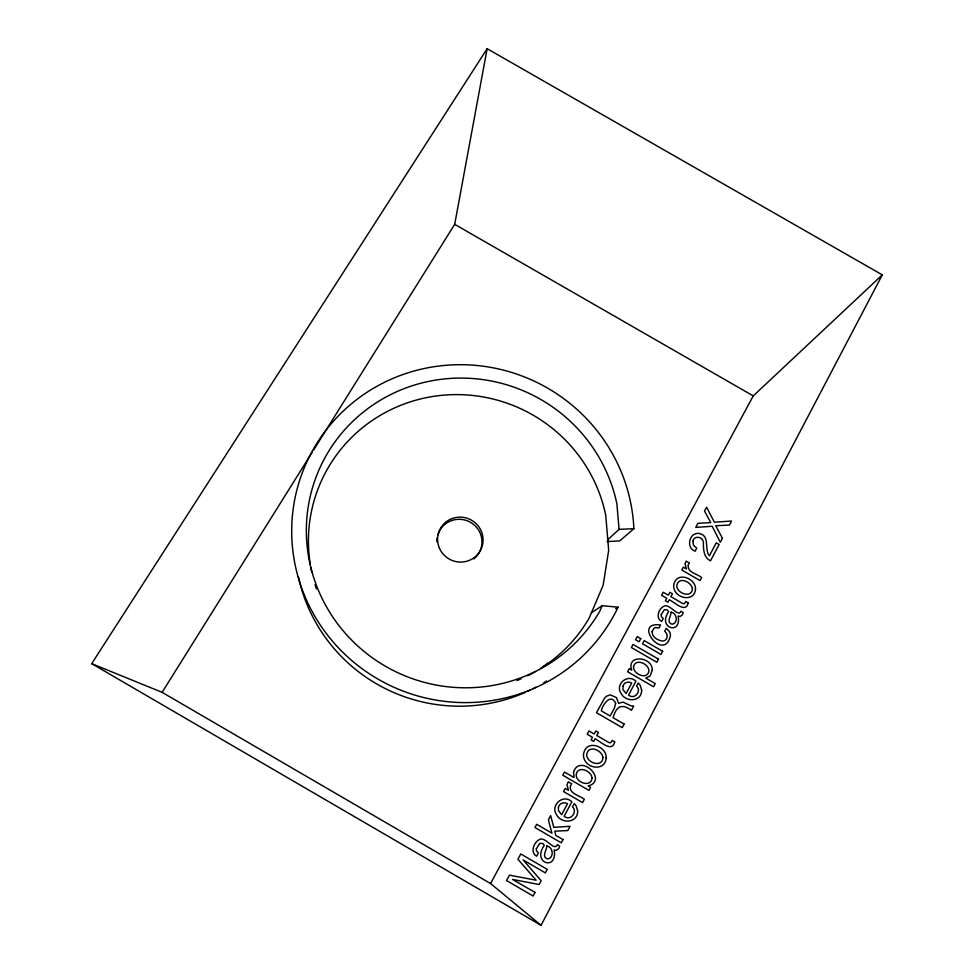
<?xml version="1.0" encoding="UTF-8"?>
<svg xmlns="http://www.w3.org/2000/svg" width="974" height="974" viewBox="0 0 974 974"><rect width="100%" height="100%" fill="white"/><g stroke="black" fill="none" stroke-linecap="round" stroke-linejoin="round"><path stroke-width="1.46" d="M313.64 449.964L454.7 224.337L487.146 48.7L882.298 274.875L541.057 925.3L91.702 663.659L487.146 48.7M615.617 608.726L618.076 607.204L602.139 605.682L599.801 611.197A157.423 154.318 24.4 0 1 350.835 639.297A157.423 154.318 24.4 0 1 389.637 395.103A157.423 154.318 24.4 0 1 616.871 503.765L619.087 529.381L607.788 539.657M541.057 925.3L490.579 883.552L753.243 395.894L882.298 274.875M91.702 663.659L162.11 692.344L312.033 452.533M618.076 607.204A171.753 168.38 24.4 0 1 340.182 649.658A171.753 168.38 24.4 0 1 394.957 377.583A171.753 168.38 24.4 0 1 633.879 528.687L619.707 540.935L607.046 541.532M591.425 612.792L602.139 605.682M619.087 529.381L633.879 528.687M454.7 224.337L753.243 395.894M162.11 692.344L490.579 883.552M437.764 535.103A22.621 22.219 24.3 0 1 471.781 523.099A22.621 22.219 24.3 0 1 473.827 558.93M436.876 541.751A22.621 22.219 24.3 0 1 437.156 537.721M548.8 662.564A149.339 146.757 24.2 0 1 542.664 666.922M546.511 680.996A162.926 160.113 24.2 0 1 543.93 682.604M535.968 687.157A162.926 160.113 24.2 0 1 533.253 688.569M530.513 689.921A162.926 160.113 24.2 0 1 527.762 691.236M524.974 692.49A162.926 160.113 24.2 0 1 298.446 576.791M540.521 668.493A150.629 147.963 24.3 0 0 589.173 618.076L603.125 585.301L608.689 550.298L605.706 515.076A150.629 147.963 24.3 0 0 431.482 396.698A150.629 147.963 24.3 0 0 310.341 564.762M535.505 671.512A150.629 147.963 24.3 0 1 527.774 675.664M521.114 678.793A150.629 147.963 24.3 0 1 517.036 680.509M316.416 588.917A150.629 147.963 24.3 0 1 315.04 584.717M311.692 571.908A150.629 147.963 24.3 0 1 310.84 567.623M661.2 614.704L661.456 616.627L663.221 618.6L661.687 621.473C655.064 618.052 658.814 608.032 664.597 605.901C670.209 604.063 678.196 617.747 680.96 611.234L683.237 612.561L682.433 614.85L680.071 616.493L678.099 616.043C681.946 635.791 656.926 628.06 668.675 611.648L667.275 609.882L664.39 609.675L661.2 614.704M536.309 848.853L536.54 850.935L538.366 853.054L536.686 856.207C529.637 852.335 534.032 841.67 540.083 839.211C546.012 837.153 554.401 851.751 557.286 844.689L559.673 846.077L558.772 848.585L556.251 850.424L554.157 849.973C557.859 871.353 531.475 863.451 544.283 845.383L542.847 843.484L539.791 843.314L536.309 848.853M633.55 666.484C632.637 674.02 647.686 680.619 648.964 670.806C648.806 663.891 635.876 657.9 633.55 666.484M652.117 631.554C651.655 637.045 658.01 640.661 662.807 641.026A4.444 4.261 58.1 0 0 665.924 639.541C668.213 637.033 667.227 633.21 664.694 631.274L666.289 628.279L668.98 631.006A7.39 7.086 57.9 0 1 670.441 635.486C664.524 663.489 631.505 621.01 660.567 624.967L658.972 627.974L655.465 627.585L653.944 628.364L652.117 631.554M652.312 670.051L650.035 676.053L645.725 678.099L655.234 683.602L653.566 686.755L627.597 671.719L629.228 668.663L631.7 670.1C626.124 654.102 652.47 656.415 652.312 670.051M615.617 703.338L614.509 707.83L610.15 716L601.36 710.898C602.358 704.616 611.124 692.745 615.617 703.338M671.098 612.196C671.135 616.116 665.924 622.532 672.121 624.212C678.428 623.202 677.113 613.121 671.098 612.196M546.828 845.931C546.889 850.156 541.057 857.083 547.668 858.971C554.267 857.802 553.354 847.039 546.828 845.931M692.441 588.637C692.064 597.476 680.242 594.53 677.514 588.6A4.87 4.639 52.5 0 1 676.967 584.68C679.462 576.231 691.54 582.184 692.441 588.637M692.867 541.313L693.585 545.428L696.739 548.155L695.119 551.199C685.489 547.851 689.446 531.792 699.259 533.496C710.375 535.566 704.007 549.409 709.376 555.825L716.255 542.847L719.141 544.503L710.496 560.829C703.605 557.432 703.423 549.482 703.374 542.883C703.557 536.784 694.048 534.836 692.867 541.313M641.647 690.128C641.854 702.047 625.6 702.534 621.047 693.342C614.789 684.235 627.865 673.168 635.9 681.264L628.571 695.059C634.598 700.233 641.988 690.98 636.582 686.061L638.238 682.957L640.088 685.099L641.647 690.128M602.979 757.492C602.614 766.721 590.268 764.079 587.419 757.662A5.089 4.907 75.6 0 1 586.908 753.499C589.428 744.562 602.176 750.577 602.979 757.492M577.679 811.013C577.911 823.261 561.158 824.248 556.446 814.556C550.14 805.169 563.435 793.457 571.848 801.809L564.165 816.285C570.435 821.557 577.972 811.914 572.505 806.813L574.234 803.55L576.121 805.766L577.679 811.013M592.022 777.995C591.121 788.124 575.439 782.585 576.218 774.488C577.606 765.089 591.656 770.738 592.022 777.995M573.564 771.907L573.99 777.556L564.53 772.065L562.826 775.255L589.002 790.438L590.597 787.406L588.174 785.994C608.64 780.308 580.127 753.146 573.564 771.907M622.922 686.207L622.983 689.665L626.124 693.525L631.688 683.066C628.474 681.021 623.859 682.324 622.922 686.207M695.497 589.039C694.839 601.579 677.502 599.254 674.3 589.465A8.778 8.376 52.6 0 1 674.069 583.621C677.49 571.336 695.911 578.349 695.497 589.039M558.431 807.093L558.467 810.697L561.657 814.702L567.501 803.733C564.141 801.602 559.405 803.1 558.431 807.093M688.277 565.03C686.84 572.42 697.628 573.966 701.657 577.521L700.062 580.553L681.8 570.009L683.334 567.148L686.487 568.962L684.966 563.897L686.134 561.109L689.373 562.972L688.277 565.03M606.157 757.869C605.548 770.982 587.346 769.18 584.071 758.624A9.192 8.863 75.6 0 1 583.913 752.415C587.346 739.412 606.839 746.437 606.157 757.869M570.447 786.018C568.694 793.81 580.029 795.6 584.315 799.289L582.562 802.6L563.508 791.533L565.176 788.392L568.475 790.304L566.965 784.849L568.256 781.805L571.628 783.766L570.447 786.018M688.228 602.906C685.866 613.864 674.008 601.762 669.223 599.753L667.908 602.212L665.388 600.751L666.703 598.292L661.577 595.333L663.233 592.253L668.347 595.211L669.893 592.314L672.413 593.763L670.867 596.66L682.835 603.576L684.466 603.673L685.806 601.494L688.228 602.906M614.691 741.884C612.293 753.304 600.033 741.068 595.065 738.791L593.677 741.397L591.084 739.899L592.472 737.294L587.2 734.238L588.953 730.975L594.213 734.031L595.845 730.963L598.438 732.46L596.806 735.528L609.103 742.663L610.783 742.748L612.196 740.435L614.691 741.884M535.043 892.415L533.131 896.031L506.517 880.545L509.414 875.139L536.138 880.216L517.924 859.251L520.773 853.954L547.242 869.344L545.355 872.911L523.05 859.835L541.203 880.764L539.231 884.489L512.567 879.461L535.043 892.415M562.996 839.588L561.28 842.814L534.945 827.51L536.662 824.296L551.954 833.172L548.374 819.865L550.651 815.603L553.768 827.364L570.021 826.293L567.769 830.566L554.803 831.151L555.789 835.4L562.996 839.588M624.115 724.084L622.24 727.627L596.465 712.7L604.598 698.054L606.412 696.24L610.211 694.852L616.396 697.554L618.612 703.301L623.056 702.108L630.945 705.846L633.697 705.967L631.408 710.277C621.996 703.313 616.286 706.065 613.06 717.68L624.115 724.084M658.485 659.118L656.829 662.247L631.383 647.527L633.051 644.411L658.485 659.118M662.637 651.277L660.956 654.443L642.523 643.777L644.216 640.624L662.637 651.277M722.404 538.318L720.31 542.287L712.189 526.264L695.753 527.409L697.956 523.306L710.74 522.612L704.519 511.046L706.6 507.174L714.356 522.21L731.547 521.029L729.404 525.083L715.768 525.729L722.404 538.318M640.77 638.627L639.078 641.793L635.559 639.748L637.252 636.594L640.77 638.627M439.481 548.301A22.816 22.402 24.3 0 0 478.624 553.208A22.816 22.402 24.3 0 0 462.894 517.316A22.816 22.402 24.3 0 0 439.481 548.301"/></g></svg>
